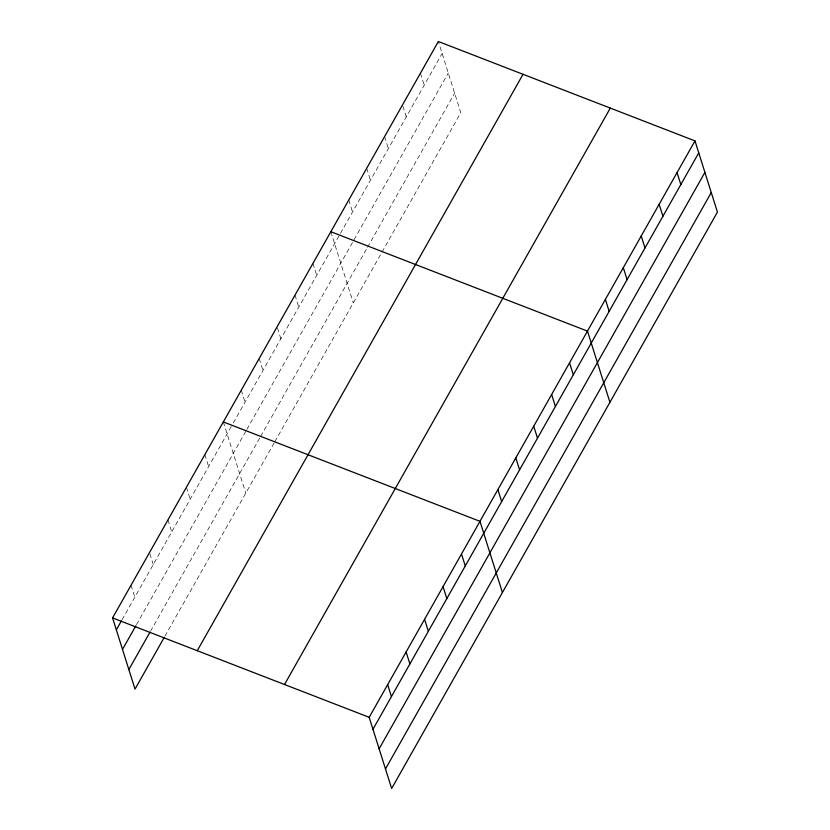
<?xml version="1.0" encoding="UTF-8"?>
<svg xmlns="http://www.w3.org/2000/svg" width="830" height="830" viewBox="0 0 830 830"><rect width="100%" height="100%" fill="white"/><g stroke="black" fill="none" stroke-linecap="round" stroke-linejoin="round"><path stroke-width="0.62" stroke-dasharray="4.15 3.11" d="M122.072 619.73L232.67 424.047M233.282 422.958L442.131 53.452M136.504 624.637L246.24 430.48M246.863 429.39L448.293 73.009M150.5 631.267L260.008 437.503M260.63 436.414L366.901 248.378M367.524 247.288L454.643 93.147M164.931 636.174L274.201 442.836M274.823 441.747L460.806 112.693L438.354 41.5M420.437 73.206L424.213 85.158M402.892 106.105L406.285 116.864M384.601 136.608L388.367 148.56M366.684 168.314L370.45 180.266M348.766 200.009L352.532 211.972M330.848 231.715L353.29 302.909M312.931 263.421L316.697 275.373M295.013 295.127L298.779 307.079M277.469 328.016L280.862 338.785M259.178 358.529L262.944 370.481M241.25 390.235L245.026 402.187M223.332 421.931L245.784 493.124M204.875 454.601L208.641 466.553M186.418 487.262L190.184 499.214M167.951 519.922L171.727 531.885M149.867 553.786L153.26 564.545M131.026 585.254L134.802 597.206"/><path stroke-width="1.25" d="M164.299 637.295L135.02 689.108L112.569 617.914L438.354 41.5L694.98 140.893L717.431 212.086L391.646 788.5L369.194 717.307L694.98 140.893M116.335 629.866L121.429 620.861M122.498 649.423L135.871 625.768M128.858 669.561L149.857 632.387M197.26 650.71L523.045 74.295M284.514 684.511L610.299 108.097M372.971 729.259L698.756 152.845M379.134 748.816L704.919 172.391M385.483 768.954L711.269 192.539M330.848 231.715L587.474 331.108L609.926 402.301M223.332 421.931L479.968 521.323L502.409 592.516M112.569 617.914L369.194 717.307M677.062 172.599L680.839 184.55M659.145 204.294L662.921 216.257M641.227 236L645.003 247.952M623.309 267.706L627.086 279.658M605.392 299.402L609.158 311.364M569.556 362.814L573.323 374.766M551.639 394.509L555.405 406.472M533.721 426.215L537.487 438.178M515.804 457.921L519.57 469.873M497.886 489.627L501.652 501.579M461.501 553.984L465.277 565.946M443.044 586.654L446.81 598.606M424.576 619.315L428.353 631.267M406.119 651.975L409.885 663.938M387.662 684.646L391.428 696.598"/></g></svg>
